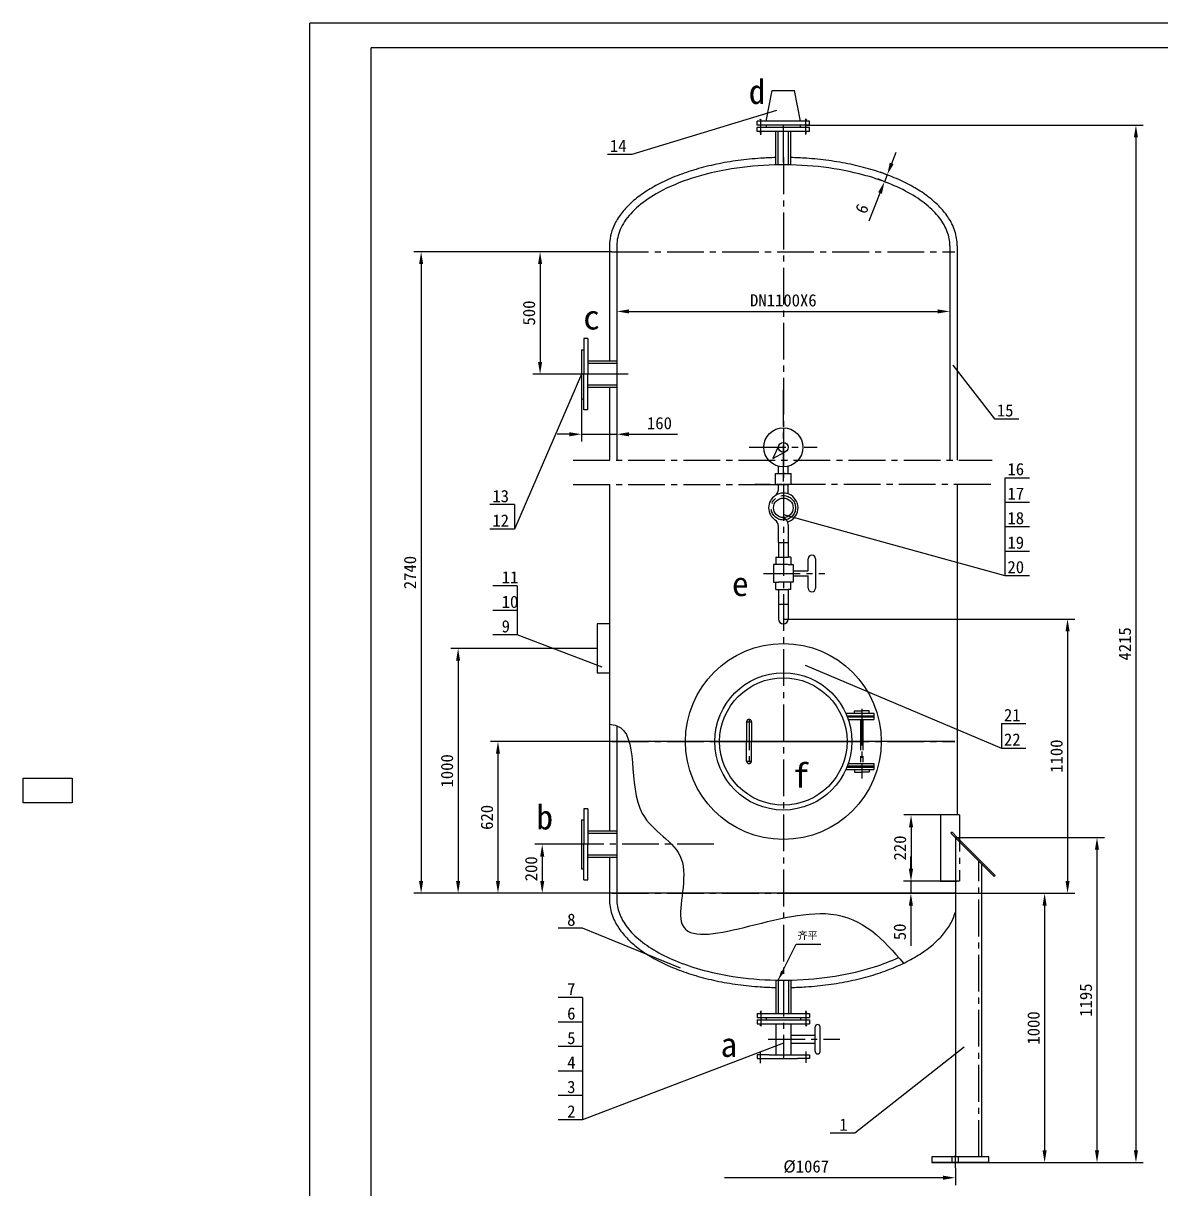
# Model space of a CAD drawing. Extents: x 8550 to 10310, y 662 to 1847.
# Drawn here: x 9599 to 10063.4, y 1178.1 to 1654 of the extents above; entities that cross this region are included whole.
import ezdxf

# ---------------------------------------------------------------- set-up
doc = ezdxf.new("R2010")
doc.units = 0
doc.header["$LTSCALE"] = 10
doc.header["$MEASUREMENT"] = 0
doc.linetypes.add('CENTER', pattern=[2, 1.25, -0.25, 0.25, -0.25])
doc.linetypes.add('CENTER2', pattern=[1.125, 0.75, -0.125, 0.125, -0.125])
doc.layers.get('0').update_dxf_attribs({"color": 1, "linetype": 'CENTER'})
doc.layers.get('DEFPOINTS').update_dxf_attribs({"linetype": 'CONTINUOUS'})
doc.layers.add('1', color=2, linetype='CONTINUOUS')
doc.layers.add('2', color=7, linetype='CONTINUOUS')
doc.dimstyles.get("Standard").update_dxf_attribs({"dimscale": 2, "dimtxt": 3.5, "dimasz": 2, "dimexe": 1.5, "dimexo": 0, "dimgap": 1, "dimtad": 1, "dimdec": 0, "dimdsep": 46, "dimlunit": 6, "dimtxsty": 'Standard', "dimcen": 0, "dimadec": 0, "dimazin": 0, "dimtfac": 1, "dimtdec": 0, "dimtmove": 0, "dimatfit": 1, "dimfxl": 0, "dimtolj": 1, "dimtzin": 0, "dimarcsym": 0})
doc.dimstyles.new('STANDARD$0', dxfattribs={"dimscale": 2, "dimtxt": 2.5, "dimasz": 2.5, "dimexe": 1.5, "dimexo": 0, "dimgap": 1, "dimtad": 1, "dimdec": 4, "dimdsep": 46, "dimlunit": 6, "dimtxsty": 'Standard', "dimcen": 0, "dimadec": 0, "dimazin": 0, "dimtfac": 1, "dimtdec": 4, "dimtmove": 0, "dimatfit": 1, "dimfxl": 0, "dimtolj": 1, "dimtzin": 0, "dimarcsym": 0})

# ---------------------------------------------------------------- blocks, each defined once
blk = doc.blocks.new('*D204')
at = {"layer": '2', "color": 0, "lineweight": -2}
for p, q in [((9839.33, 1560.72), (9807, 1560.72)), ((9810, 1555.72), (9810, 1515.72)), ((9841.33, 1510.72), (9807, 1510.72))]:
    blk.add_line(p, q, dxfattribs=at)
at = {"layer": '2', "color": 0}
for points in [[(9809.17, 1555.72), (9810.84, 1555.72), (9810, 1560.72)], [(9809.17, 1515.72), (9810.84, 1515.72), (9810, 1510.72)]]:
    blk.add_solid(points, dxfattribs=at)
at = {"layer": 'DEFPOINTS', "color": 0}
for p in [(9839.33, 1560.72), (9810, 1510.72), (9841.33, 1510.72)]:
    blk.add_point(p, dxfattribs=at)
at = {"layer": '2', "color": 0, "insert": (9805.5, 1535.72), "char_height": 5, "attachment_point": 5, "rotation": 90}
blk.add_mtext('\\A1;500', dxfattribs=at)
blk = doc.blocks.new('*D205')
at = {"layer": '2', "color": 0, "lineweight": -2}
for p, q in [((9823.5, 1318.75), (9807.89, 1318.75)), ((9810.89, 1313.75), (9810.89, 1303.75)), ((9839.33, 1298.75), (9807.89, 1298.75))]:
    blk.add_line(p, q, dxfattribs=at)
at = {"layer": '2', "color": 0}
for points in [[(9810.05, 1313.75), (9811.72, 1313.75), (9810.89, 1318.75)], [(9810.05, 1303.75), (9811.72, 1303.75), (9810.89, 1298.75)]]:
    blk.add_solid(points, dxfattribs=at)
at = {"layer": 'DEFPOINTS', "color": 0}
for p in [(9823.5, 1318.75), (9810.89, 1298.75), (9839.33, 1298.75)]:
    blk.add_point(p, dxfattribs=at)
at = {"layer": '2', "color": 0, "insert": (9806.39, 1308.75), "char_height": 5, "attachment_point": 5, "rotation": 90}
blk.add_mtext('\\A1;200', dxfattribs=at)
blk = doc.blocks.new('*D206')
at = {"layer": '2', "color": 0, "lineweight": -2}
for p, q in [((9961.41, 1308.75), (9961.41, 1313.75)), ((9980.33, 1303.75), (9958.41, 1303.75)), ((9961.41, 1303.75), (9961.41, 1298.75)), ((9979.33, 1298.75), (9958.41, 1298.75)), ((9961.41, 1293.75), (9961.41, 1277.25))]:
    blk.add_line(p, q, dxfattribs=at)
at = {"layer": '2', "color": 0}
for points in [[(9960.58, 1308.75), (9962.25, 1308.75), (9961.41, 1303.75)], [(9960.58, 1293.75), (9962.25, 1293.75), (9961.41, 1298.75)]]:
    blk.add_solid(points, dxfattribs=at)
at = {"layer": 'DEFPOINTS', "color": 0}
for p in [(9980.33, 1303.75), (9961.41, 1298.75), (9979.33, 1298.75)]:
    blk.add_point(p, dxfattribs=at)
at = {"layer": '2', "color": 0, "insert": (9956.91, 1283), "char_height": 5, "attachment_point": 5, "rotation": 90}
blk.add_mtext('\\A1;50', dxfattribs=at)
blk = doc.blocks.new('*D207')
at = {"layer": '2', "color": 0, "lineweight": -2}
for p, q in [((9980.33, 1330.75), (9958.49, 1330.75)), ((9961.49, 1325.75), (9961.49, 1308.75)), ((9980.33, 1303.75), (9958.49, 1303.75))]:
    blk.add_line(p, q, dxfattribs=at)
at = {"layer": '2', "color": 0}
for points in [[(9960.65, 1325.75), (9962.32, 1325.75), (9961.49, 1330.75)], [(9960.65, 1308.75), (9962.32, 1308.75), (9961.49, 1303.75)]]:
    blk.add_solid(points, dxfattribs=at)
at = {"layer": 'DEFPOINTS', "color": 0}
for p in [(9980.33, 1330.75), (9961.49, 1303.75), (9980.33, 1303.75)]:
    blk.add_point(p, dxfattribs=at)
at = {"layer": '2', "color": 0, "insert": (9956.99, 1317.25), "char_height": 5, "attachment_point": 5, "rotation": 90}
blk.add_mtext('\\A1;220', dxfattribs=at)
blk = doc.blocks.new('*D208')
at = {"layer": '2', "color": 0, "lineweight": -2}
for p, q in [((9841.33, 1560.72), (9841.33, 1533.37)), ((9977.33, 1560.72), (9977.33, 1533.37)), ((9846.33, 1536.37), (9972.33, 1536.37))]:
    blk.add_line(p, q, dxfattribs=at)
at = {"layer": '2', "color": 0}
for points in [[(9846.33, 1537.2), (9846.33, 1535.54), (9841.33, 1536.37)], [(9972.33, 1537.2), (9972.33, 1535.54), (9977.33, 1536.37)]]:
    blk.add_solid(points, dxfattribs=at)
at = {"layer": 'DEFPOINTS', "color": 0}
for p in [(9841.33, 1560.72), (9977.33, 1560.72), (9977.33, 1536.37)]:
    blk.add_point(p, dxfattribs=at)
at = {"layer": '2', "color": 0, "insert": (9909.33, 1540.87), "char_height": 5, "attachment_point": 5}
blk.add_mtext('\\A1;DN1100X6', dxfattribs=at)
blk = doc.blocks.new('*D209')
at = {"layer": '2', "color": 0, "lineweight": -2}
for p, q in [((9953.59, 1596.79), (9955.43, 1601.44)), ((9952.04, 1588.8), (9947.86, 1590.46)), ((9953.14, 1591.59), (9948.96, 1593.25)), ((9951.75, 1592.14), (9950.64, 1589.35)), ((9948.8, 1584.7), (9944.27, 1573.24))]:
    blk.add_line(p, q, dxfattribs=at)
at = {"layer": '2', "color": 0}
for points in [[(9952.81, 1597.1), (9954.36, 1596.48), (9951.75, 1592.14)], [(9948.03, 1585.01), (9949.58, 1584.4), (9950.64, 1589.35)]]:
    blk.add_solid(points, dxfattribs=at)
at = {"layer": 'DEFPOINTS', "color": 0}
for p in [(9953.14, 1591.59), (9950.64, 1589.35), (9952.04, 1588.8)]:
    blk.add_point(p, dxfattribs=at)
at = {"layer": '2', "color": 0, "insert": (9941.43, 1578.3), "char_height": 5, "attachment_point": 5, "rotation": 68.4075}
blk.add_mtext('\\A1;6', dxfattribs=at)
blk = doc.blocks.new('*D210')
at = {"layer": '2', "color": 0, "lineweight": -2}
for p, q in [((9826.93, 1500.72), (9826.93, 1483.2)), ((9841.33, 1496.17), (9841.33, 1483.2)), ((9821.93, 1486.2), (9816.93, 1486.2)), ((9826.93, 1486.2), (9841.33, 1486.2)), ((9846.33, 1486.2), (9866.17, 1486.2))]:
    blk.add_line(p, q, dxfattribs=at)
at = {"layer": '2', "color": 0}
for points in [[(9821.93, 1487.03), (9821.93, 1485.36), (9826.93, 1486.2)], [(9846.33, 1487.03), (9846.33, 1485.36), (9841.33, 1486.2)]]:
    blk.add_solid(points, dxfattribs=at)
at = {"layer": 'DEFPOINTS', "color": 0}
for p in [(9826.93, 1500.72), (9841.33, 1496.17), (9841.33, 1486.2)]:
    blk.add_point(p, dxfattribs=at)
at = {"layer": '2', "color": 0, "insert": (9858.75, 1490.7), "char_height": 5, "attachment_point": 5}
blk.add_mtext('\\A1;160', dxfattribs=at)
blk = doc.blocks.new('*D211')
at = {"layer": '2', "color": 0, "lineweight": -2}
for p, q in [((9979.33, 1298.75), (10019.02, 1298.75)), ((10016.02, 1293.75), (10016.02, 1193.75)), ((9969.92, 1188.75), (10019.02, 1188.75))]:
    blk.add_line(p, q, dxfattribs=at)
at = {"layer": '2', "color": 0}
for points in [[(10015.19, 1293.75), (10016.86, 1293.75), (10016.02, 1298.75)], [(10015.19, 1193.75), (10016.86, 1193.75), (10016.02, 1188.75)]]:
    blk.add_solid(points, dxfattribs=at)
at = {"layer": 'DEFPOINTS', "color": 0}
for p in [(9979.33, 1298.75), (9969.92, 1188.75), (10016.02, 1188.75)]:
    blk.add_point(p, dxfattribs=at)
at = {"layer": '2', "color": 0, "insert": (10011.52, 1243.75), "char_height": 5, "attachment_point": 5, "rotation": 90}
blk.add_mtext('\\A1;1000', dxfattribs=at)
blk = doc.blocks.new('*D212')
at = {"layer": '2', "color": 0, "lineweight": -2}
for p, q in [((9979.58, 1321.5), (10040.41, 1321.5)), ((10037.41, 1316.5), (10037.41, 1193.75)), ((9978.28, 1188.75), (10040.41, 1188.75))]:
    blk.add_line(p, q, dxfattribs=at)
at = {"layer": '2', "color": 0}
for points in [[(10036.57, 1316.5), (10038.24, 1316.5), (10037.41, 1321.5)], [(10036.57, 1193.75), (10038.24, 1193.75), (10037.41, 1188.75)]]:
    blk.add_solid(points, dxfattribs=at)
at = {"layer": 'DEFPOINTS', "color": 0}
for p in [(9979.58, 1321.5), (9978.28, 1188.75), (10037.41, 1188.75)]:
    blk.add_point(p, dxfattribs=at)
at = {"layer": '2', "color": 0, "insert": (10032.91, 1255.12), "char_height": 5, "attachment_point": 5, "rotation": 90}
blk.add_mtext('\\A1;1195', dxfattribs=at)
blk = doc.blocks.new('*D215')
at = {"layer": '2', "color": 0, "lineweight": -2}
for p, q in [((9918.58, 1612.43), (10056.31, 1612.43)), ((10053.31, 1607.43), (10053.31, 1193.75)), ((9980.88, 1188.75), (10056.31, 1188.75))]:
    blk.add_line(p, q, dxfattribs=at)
at = {"layer": '2', "color": 0}
for points in [[(10052.48, 1607.43), (10054.14, 1607.43), (10053.31, 1612.43)], [(10052.48, 1193.75), (10054.14, 1193.75), (10053.31, 1188.75)]]:
    blk.add_solid(points, dxfattribs=at)
at = {"layer": 'DEFPOINTS', "color": 0}
for p in [(9918.58, 1612.43), (9980.88, 1188.75), (10053.31, 1188.75)]:
    blk.add_point(p, dxfattribs=at)
at = {"layer": '2', "color": 0, "insert": (10048.81, 1400.59), "char_height": 5, "attachment_point": 5, "rotation": 90}
blk.add_mtext('\\A1;4215', dxfattribs=at)
blk = doc.blocks.new('*D216')
at = {"layer": '2', "color": 0, "lineweight": -2}
for p, q in [((9838.33, 1560.72), (9758.43, 1560.72)), ((9761.43, 1555.72), (9761.43, 1303.75)), ((9838.33, 1298.75), (9758.43, 1298.75))]:
    blk.add_line(p, q, dxfattribs=at)
at = {"layer": '2', "color": 0}
for points in [[(9760.6, 1555.72), (9762.27, 1555.72), (9761.43, 1560.72)], [(9760.6, 1303.75), (9762.27, 1303.75), (9761.43, 1298.75)]]:
    blk.add_solid(points, dxfattribs=at)
at = {"layer": 'DEFPOINTS', "color": 0}
for p in [(9838.33, 1560.72), (9761.43, 1298.75), (9838.33, 1298.75)]:
    blk.add_point(p, dxfattribs=at)
at = {"layer": '2', "color": 0, "insert": (9756.93, 1429.73), "char_height": 5, "attachment_point": 5, "rotation": 90}
blk.add_mtext('\\A1;2740', dxfattribs=at)
blk = doc.blocks.new('*D239')
at = {"layer": '2', "color": 0, "lineweight": -2}
for p, q in [((9979.33, 1360.75), (9789.81, 1360.75)), ((9792.81, 1355.75), (9792.81, 1303.75)), ((9979.33, 1298.75), (9789.81, 1298.75))]:
    blk.add_line(p, q, dxfattribs=at)
at = {"layer": '2', "color": 0}
for points in [[(9791.98, 1355.75), (9793.65, 1355.75), (9792.81, 1360.75)], [(9791.98, 1303.75), (9793.65, 1303.75), (9792.81, 1298.75)]]:
    blk.add_solid(points, dxfattribs=at)
at = {"layer": 'DEFPOINTS', "color": 0}
for p in [(9979.33, 1360.75), (9792.81, 1298.75), (9979.33, 1298.75)]:
    blk.add_point(p, dxfattribs=at)
at = {"layer": '2', "color": 0, "insert": (9788.31, 1329.75), "char_height": 5, "attachment_point": 5, "rotation": 90}
blk.add_mtext('\\A1;620', dxfattribs=at)
blk = doc.blocks.new('*D240')
at = {"layer": '2', "color": 0, "lineweight": -2}
for p, q in [((9909.33, 1410.75), (10028.4, 1410.75)), ((10025.4, 1405.75), (10025.4, 1303.75)), ((9909.33, 1298.75), (10028.4, 1298.75))]:
    blk.add_line(p, q, dxfattribs=at)
at = {"layer": '2', "color": 0}
for points in [[(10024.56, 1405.75), (10026.23, 1405.75), (10025.4, 1410.75)], [(10024.56, 1303.75), (10026.23, 1303.75), (10025.4, 1298.75)]]:
    blk.add_solid(points, dxfattribs=at)
at = {"layer": 'DEFPOINTS', "color": 0}
for p in [(9909.33, 1410.75), (9909.33, 1298.75), (10025.4, 1298.75)]:
    blk.add_point(p, dxfattribs=at)
at = {"layer": '2', "color": 0, "insert": (10020.9, 1354.75), "char_height": 5, "attachment_point": 5, "rotation": 90}
blk.add_mtext('\\A1;1100', dxfattribs=at)
blk = doc.blocks.new('*D241')
at = {"layer": '2', "color": 0, "lineweight": -2}
for p, q in [((9833.33, 1398.75), (9773.53, 1398.75)), ((9776.53, 1393.75), (9776.53, 1303.75)), ((9841.33, 1298.75), (9773.53, 1298.75))]:
    blk.add_line(p, q, dxfattribs=at)
at = {"layer": '2', "color": 0}
for points in [[(9775.69, 1393.75), (9777.36, 1393.75), (9776.53, 1398.75)], [(9775.69, 1303.75), (9777.36, 1303.75), (9776.53, 1298.75)]]:
    blk.add_solid(points, dxfattribs=at)
at = {"layer": 'DEFPOINTS', "color": 0}
for p in [(9833.33, 1398.75), (9776.53, 1298.75), (9841.33, 1298.75)]:
    blk.add_point(p, dxfattribs=at)
at = {"layer": '2', "color": 0, "insert": (9772.03, 1348.75), "char_height": 5, "attachment_point": 5, "rotation": 90}
blk.add_mtext('\\A1;1000', dxfattribs=at)

msp = doc.modelspace()

# ---------------------------------------------------------------- linework, layer by layer
at = {"color": 0, "linetype": 'CENTER2', "ltscale": 2}
for p, q in [((9900.08346, 1608.43153), (9900.08346, 1614.92592)), ((9909.33346, 1597.14369), (9909.33346, 1614.05234)), ((9918.58346, 1608.56577), (9918.58346, 1614.92592)), ((9909.33346, 1599.21622), (9909.33346, 1475.67086)), ((9839.33346, 1560.71622), (9979.33346, 1560.71622)), ((9846.01196, 1510.71622), (9823.49734, 1510.71622)), ((9909.33346, 1466.87546), (9909.33346, 1504.43852)), ((9909.33346, 1488.40275), (9909.33346, 1231.24722)), ((9895.34557, 1480.88015), (9923.10328, 1480.88015)), ((9823.50933, 1475.67086), (9994.65889, 1475.67086)), ((9823.50933, 1465.67086), (9912.48006, 1465.67086)), ((9994.00124, 1465.67086), (9897.64729, 1465.67086)), ((9901.26742, 1429.37125), (9926.27783, 1429.37125)), ((9941.33346, 1374.10006), (9941.33346, 1345.63376)), ((9839.33346, 1360.74718), (9979.33346, 1360.74718)), ((9981.33346, 1330.74718), (9981.33346, 1303.74718)), ((9880.98787, 1318.74718), (9823.49734, 1318.74718)), ((9989.22229, 1191.14718), (9989.22229, 1311.85835)), ((9981.33346, 1303.74718), (9980.33346, 1303.74718)), ((9839.33346, 1298.74718), (9979.33346, 1298.74718)), ((9900.08271, 1250.74131), (9900.08271, 1244.55348)), ((9918.58271, 1250.69272), (9918.58271, 1244.55348)), ((9903.1968, 1239.14722), (9932.37292, 1239.14722)), ((9899.89045, 1234.01648), (9899.89045, 1229.4123)), ((9918.58271, 1234.19023), (9918.58271, 1229.49917)), ((9979.58346, 1186.63051), (9979.58346, 1191.81537))]:
    msp.add_line(p, q, dxfattribs=at)
at = {"color": 0}
for p, q in [((9934.86285, 1372.24718), (9946.33346, 1372.24718)), ((9935.29015, 1371.24718), (9946.33346, 1371.24718)), ((9935.48685, 1370.74718), (9946.33346, 1370.74718)), ((9938.33346, 1372.24718), (9938.33346, 1373.24718)), ((9938.33346, 1373.24718), (9941.33346, 1373.24718)), ((9944.33346, 1373.24718), (9941.33346, 1373.24718)), ((9944.33346, 1372.24718), (9944.33346, 1373.24718)), ((9946.33346, 1372.24718), (9946.33346, 1369.74718)), ((9894.33346, 1368.74718), (9894.33346, 1360.74718)), ((9894.33346, 1368.74718), (9896.33346, 1368.74718)), ((9895.33346, 1369.74718), (9895.33346, 1351.74718)), ((9896.33346, 1368.74718), (9896.33346, 1360.74718)), ((9935.8476, 1369.74718), (9946.33346, 1369.74718)), ((9940.83346, 1369.74718), (9940.83346, 1351.74718)), ((9941.83346, 1369.74718), (9941.83346, 1351.74718)), ((9894.33346, 1352.74718), (9894.33346, 1360.74718)), ((9896.33346, 1352.74718), (9896.33346, 1360.74718)), ((9894.33346, 1352.74718), (9896.33346, 1352.74718)), ((9935.8476, 1351.74718), (9946.33346, 1351.74718)), ((9946.33346, 1351.74718), (9946.33346, 1349.24718)), ((9934.86285, 1349.24718), (9946.33346, 1349.24718)), ((9935.29015, 1350.24718), (9946.33346, 1350.24718)), ((9935.48685, 1350.74718), (9946.33346, 1350.74718)), ((9938.33346, 1349.24718), (9938.33346, 1348.24718)), ((9938.33346, 1348.24718), (9941.33346, 1348.24718)), ((9944.33346, 1348.24718), (9941.33346, 1348.24718)), ((9944.33346, 1349.24718), (9944.33346, 1348.24718))]:
    msp.add_line(p, q, dxfattribs=at)
at = {"color": 0, "linetype": 'CENTER2', "ltscale": 2}
msp.add_circle((9909.33346, 1456.16871), 5, dxfattribs=at)
at = {"color": 0}
for centre, start, end in [((9895.33346, 1368.74718), 0, 180), ((9895.33346, 1352.74718), 180, 0)]:
    msp.add_arc(centre, 1, start, end, dxfattribs=at)
at = {"layer": '1', "color": 0}
for p, q in [((9715.9766, 814.02353), (9715.9766, 1654.02353)), ((10309.9766, 1654.02353), (9715.9766, 1654.02353)), ((9907.6837, 1481.95821), (9905.10254, 1476.26767)), ((9905.10254, 1476.26767), (9910.10774, 1479.06785)), ((9907.35126, 1470.18171), (9907.35126, 1473.1296)), ((9911.31565, 1470.18171), (9911.31565, 1473.1296)), ((9906.18686, 1470.18171), (9912.48006, 1470.18171))]:
    msp.add_line(p, q, dxfattribs=at)
for radius in [8, 1.97076]:
    msp.add_circle((9909.33346, 1480.88015), radius, dxfattribs=at)
at = {"layer": '2', "color": 0}
for p, q in [((9740.9766, 824.02353), (9740.9766, 1643.9984)), ((10299.95487, 1643.9984), (9740.9766, 1643.9984)), ((9902.29414, 1614.03218), (9904.83379, 1626.53066)), ((9904.83379, 1626.53066), (9913.83312, 1626.53066)), ((9916.37277, 1614.03218), (9913.83312, 1626.53066)), ((9906.51309, 1618.46516), (9847.51309, 1600.46516)), ((9898.58346, 1612.43218), (9898.58346, 1614.03218)), ((9920.08346, 1614.03218), (9898.58346, 1614.03218)), ((9900.26534, 1614.51414), (9899.8023, 1614.77116)), ((9899.8366, 1614.4456), (9900.33393, 1614.8397)), ((9918.8983, 1614.50273), (9918.31258, 1614.81576)), ((9918.39431, 1614.48912), (9918.77571, 1614.8838)), ((9920.08346, 1612.43218), (9920.08346, 1614.03218)), ((9920.08346, 1612.43218), (9898.58346, 1612.43218)), ((9898.58346, 1609.83218), (9898.58346, 1611.43218)), ((9920.08346, 1611.43218), (9898.58346, 1611.43218)), ((9920.08346, 1609.83218), (9898.58346, 1609.83218)), ((9900.26534, 1608.87064), (9899.78515, 1609.36755)), ((9900.40253, 1609.17907), (9899.8366, 1609.05912)), ((9902.33346, 1612.43218), (9902.33346, 1611.43218)), ((9906.23346, 1596.18138), (9906.23346, 1609.83218)), ((9907.23346, 1596.2002), (9907.23346, 1609.83218)), ((9911.43346, 1596.1999), (9911.43346, 1609.83218)), ((9912.43346, 1596.18099), (9912.43346, 1609.83218)), ((9916.33346, 1611.43218), (9916.33346, 1612.43218)), ((9918.76465, 1609.31006), (9918.41207, 1609.07521)), ((9918.73013, 1609.00165), (9918.47981, 1609.31259)), ((9920.08346, 1609.83218), (9920.08346, 1611.43218)), ((9847.51309, 1600.46516), (9837.51309, 1600.46516)), ((9838.33346, 1563.21622), (9838.33346, 1535.31622)), ((9841.33346, 1563.21622), (9841.33346, 1475.67086)), ((9977.33346, 1563.21622), (9977.33346, 1475.67086)), ((9980.33346, 1563.21622), (9980.33346, 1475.67086)), ((9838.33346, 1535.31622), (9838.33346, 1516.11622)), ((9829.53346, 1525.26622), (9827.93346, 1525.26622)), ((9827.93346, 1525.26622), (9827.93346, 1510.71622)), ((9829.53346, 1525.26622), (9829.53346, 1510.71622)), ((9826.93346, 1520.71622), (9827.93346, 1520.71622)), ((9826.93346, 1520.71622), (9826.93346, 1500.71622)), ((9841.33346, 1516.11622), (9829.53346, 1516.11622)), ((9841.33346, 1515.11622), (9829.53346, 1515.11622)), ((9978.51309, 1514.46516), (9995.51309, 1492.46516)), ((9826.93346, 1510.71622), (9799.51309, 1447.46516)), ((9827.93346, 1496.16622), (9827.93346, 1510.71622)), ((9829.53346, 1496.16622), (9829.53346, 1510.71622)), ((9841.33346, 1506.31622), (9829.53346, 1506.31622)), ((9841.33346, 1505.31622), (9829.53346, 1505.31622)), ((9838.33346, 1505.31622), (9838.33346, 1475.67086)), ((9826.93346, 1500.71622), (9827.93346, 1500.71622)), ((9829.53346, 1496.16622), (9827.93346, 1496.16622)), ((9995.51309, 1492.46516), (10005.51309, 1492.46516)), ((9906.18686, 1465.67086), (9906.18686, 1470.18171)), ((9906.18686, 1470.18171), (9912.48006, 1470.18171)), ((9907.33346, 1470.18171), (9911.33346, 1470.18171)), ((9912.48006, 1465.67086), (9912.48006, 1470.18171)), ((9999.84, 1468.46854), (10009.84, 1468.46854)), ((9999.84, 1468.46854), (9999.84, 1428.46854)), ((9838.33346, 1465.67086), (9838.33346, 1324.14718)), ((9906.18686, 1465.67086), (9909.33346, 1465.67086)), ((9907.33346, 1463.65203), (9907.33346, 1465.67086)), ((9912.48006, 1465.67086), (9909.33346, 1465.67086)), ((9911.33346, 1463.09692), (9911.33346, 1465.67086)), ((9980.33346, 1465.67086), (9980.33346, 1370.24718)), ((9799.51309, 1457.46516), (9789.51309, 1457.46516)), ((9799.51309, 1457.46516), (9799.51309, 1447.46516)), ((9999.84, 1458.46854), (10009.84, 1458.46854)), ((9909.33346, 1453.40712), (9999.84, 1428.46854)), ((9799.51309, 1447.46516), (9789.51309, 1447.46516)), ((9907.33346, 1441.95549), (9907.33346, 1448.75257)), ((9911.33346, 1449.24113), (9911.33346, 1435.95549)), ((9999.84, 1448.46854), (10009.84, 1448.46854)), ((9907.33346, 1441.9754), (9911.33346, 1441.9754)), ((9907.33346, 1441.95549), (9907.33346, 1435.95549)), ((9999.84, 1438.46854), (10009.84, 1438.46854)), ((9907.33346, 1432.95549), (9905.33346, 1432.95549)), ((9905.33346, 1432.95549), (9905.33346, 1425.78701)), ((9906.33346, 1435.95549), (9907.33346, 1435.95549)), ((9906.33346, 1435.95549), (9906.33346, 1432.95549)), ((9907.33346, 1435.95549), (9911.33346, 1435.95549)), ((9911.33346, 1432.95549), (9907.33346, 1432.95549)), ((9912.33346, 1435.95549), (9911.33346, 1435.95549)), ((9911.33346, 1432.95549), (9913.33346, 1432.95549)), ((9912.33346, 1435.95549), (9912.33346, 1432.95549)), ((9913.33346, 1432.95549), (9913.33346, 1425.78701)), ((9919.50442, 1430.37125), (9919.50442, 1435.37125)), ((9922.50442, 1435.37125), (9922.50442, 1423.37125)), ((9913.33346, 1430.37125), (9919.50442, 1430.37125)), ((9913.33346, 1428.37125), (9919.50442, 1428.37125)), ((9919.50442, 1423.37125), (9919.50442, 1428.37125)), ((9999.84, 1428.46854), (10009.84, 1428.46854)), ((9800.64677, 1424.29496), (9790.64677, 1424.29496)), ((9800.64677, 1424.29496), (9800.64677, 1404.29496)), ((9905.33346, 1425.78701), (9907.33346, 1425.78701)), ((9906.33346, 1422.78701), (9906.33346, 1425.78701)), ((9911.33346, 1425.78701), (9907.33346, 1425.78701)), ((9913.33346, 1425.78701), (9911.33346, 1425.78701)), ((9912.33346, 1422.78701), (9912.33346, 1425.78701)), ((9906.33346, 1422.78701), (9907.33346, 1422.78701)), ((9907.33346, 1422.78701), (9907.33346, 1410.74718)), ((9907.33346, 1422.78701), (9911.33346, 1422.78701)), ((9911.33346, 1422.78701), (9911.33346, 1410.74718)), ((9912.33346, 1422.78701), (9911.33346, 1422.78701)), ((9800.64677, 1414.29496), (9790.64677, 1414.29496)), ((9907.33346, 1416.78701), (9911.33346, 1416.7671)), ((9833.33346, 1408.74718), (9833.33346, 1388.74718)), ((9838.33346, 1408.74718), (9833.33346, 1408.74718)), ((9800.64677, 1404.29496), (9790.64677, 1404.29496)), ((9835.33877, 1391.08399), (9800.64677, 1404.29496)), ((9918.18702, 1391.88739), (9998.4151, 1358.04042)), ((9833.33346, 1388.74718), (9838.33346, 1388.74718)), ((9841.33346, 1367.18126), (9841.33346, 1296.24718)), ((9980.33346, 1370.24718), (9980.33346, 1330.74718)), ((9998.4151, 1368.04042), (10008.4151, 1368.04042)), ((9998.4151, 1368.04042), (9998.4151, 1358.04042)), ((9881.33346, 1360.74718), (9941.83346, 1360.74718)), ((9998.4151, 1358.04042), (10008.4151, 1358.04042)), ((9618.99128, 1345.71815), (9618.99128, 1335.71815)), ((9829.53346, 1333.29718), (9827.93346, 1333.29718)), ((9827.93346, 1333.29718), (9827.93346, 1318.74718)), ((9829.53346, 1333.29718), (9829.53346, 1318.74718)), ((9826.93346, 1328.74718), (9827.93346, 1328.74718)), ((9826.93346, 1328.74718), (9826.93346, 1308.74718)), ((9980.33346, 1330.74718), (9973.45517, 1330.74718)), ((9973.45517, 1330.74718), (9973.45517, 1303.74718)), ((9981.33346, 1330.74718), (9980.33346, 1330.74718)), ((9981.33346, 1330.74718), (9981.33346, 1320.59571)), ((9841.33346, 1324.14718), (9829.53346, 1324.14718)), ((9841.33346, 1323.14718), (9829.53346, 1323.14718)), ((9978.20706, 1323.72211), (9977.7828, 1323.29785)), ((9995.46046, 1305.62018), (9977.7828, 1323.29785)), ((9980.33346, 1321.59571), (9978.20706, 1323.72211)), ((9827.93346, 1304.19718), (9827.93346, 1318.74718)), ((9829.53346, 1304.19718), (9829.53346, 1318.74718)), ((9979.58346, 1321.49718), (9979.58346, 1191.14718)), ((9981.33346, 1320.59571), (9980.33346, 1321.59571)), ((9995.88473, 1306.04444), (9981.33346, 1320.59571)), ((9841.33346, 1314.34718), (9829.53346, 1314.34718)), ((9826.93346, 1308.74718), (9827.93346, 1308.74718)), ((9841.33346, 1313.34718), (9829.53346, 1313.34718)), ((9838.33346, 1313.34718), (9838.33346, 1296.24718)), ((9990.42229, 1191.14718), (9990.42229, 1310.65835)), ((9827.93346, 1304.19718), (9829.53346, 1304.19718)), ((9995.88473, 1306.04444), (9995.46046, 1305.62018)), ((9973.45517, 1303.74718), (9980.33346, 1303.74718)), ((9827.3939, 1284.46516), (9817.3939, 1284.46516)), ((9867.30944, 1268.10615), (9827.3939, 1284.46516)), ((9906.23271, 1263.28243), (9906.23271, 1249.64722)), ((9907.23271, 1263.26352), (9907.23271, 1249.64722)), ((9911.43271, 1263.2632), (9911.43271, 1249.64722)), ((9912.43271, 1263.28201), (9912.43271, 1249.64722)), ((9827.3939, 1256.17029), (9817.3939, 1256.17029)), ((9827.3939, 1256.17029), (9827.3939, 1206.17029)), ((9898.58271, 1249.64722), (9898.58271, 1248.04722)), ((9898.58271, 1249.64722), (9920.08271, 1249.64722)), ((9898.58271, 1248.04722), (9920.08271, 1248.04722)), ((9898.58271, 1247.04722), (9898.58271, 1245.44722)), ((9898.58271, 1247.04722), (9920.08271, 1247.04722)), ((9899.90151, 1250.16934), (9900.25409, 1250.40419)), ((9899.93603, 1250.47775), (9900.18635, 1250.16681)), ((9902.33271, 1248.04722), (9902.33271, 1247.04722)), ((9916.33346, 1248.04722), (9916.33346, 1247.04722)), ((9918.26363, 1250.30033), (9918.82957, 1250.42028)), ((9918.40083, 1250.60876), (9918.88101, 1250.11185)), ((9920.08271, 1249.64722), (9920.08271, 1248.04722)), ((9920.08271, 1247.04722), (9920.08271, 1245.44722)), ((9827.3939, 1246.17029), (9817.3939, 1246.17029)), ((9898.58271, 1245.44722), (9920.08271, 1245.44722)), ((9899.76786, 1244.97667), (9900.35359, 1244.66364)), ((9900.27186, 1244.99028), (9899.89045, 1244.5956)), ((9906.23271, 1245.44722), (9906.23271, 1232.84722)), ((9912.43271, 1245.44722), (9912.43271, 1232.84722)), ((9918.82957, 1245.0338), (9918.33223, 1244.6397)), ((9918.40083, 1244.96526), (9918.86386, 1244.70824)), ((9922.33271, 1234.14722), (9922.33271, 1244.14722)), ((9924.33271, 1234.14722), (9924.33271, 1244.14722)), ((9909.33346, 1237.54722), (9827.3939, 1206.17029)), ((9912.43271, 1240.74722), (9922.33271, 1240.74722)), ((9912.43271, 1237.54722), (9922.33271, 1237.54722)), ((9827.3939, 1236.17029), (9817.3939, 1236.17029)), ((9903.58271, 1232.84722), (9898.58271, 1232.84722)), ((9898.58271, 1232.84722), (9898.58271, 1231.24722)), ((9903.58271, 1232.84722), (9915.08271, 1232.84722)), ((9915.08271, 1232.84722), (9920.08271, 1232.84722)), ((9920.08271, 1232.84722), (9920.08271, 1231.24722)), ((9983.12953, 1235.90855), (9938.5219, 1200.76709)), ((9898.58271, 1231.24722), (9903.58271, 1231.24722)), ((9903.58271, 1231.24722), (9915.08271, 1231.24722)), ((9920.08271, 1231.24722), (9915.08271, 1231.24722)), ((9827.3939, 1226.17029), (9817.3939, 1226.17029)), ((9827.3939, 1216.17029), (9817.3939, 1216.17029)), ((9827.3939, 1206.17029), (9817.3939, 1206.17029)), ((9938.5219, 1200.76709), (9928.5219, 1200.76709)), ((9993.25072, 1191.14718), (9969.9162, 1191.14718)), ((9969.9162, 1191.14718), (9969.9162, 1188.74718)), ((9978.28346, 1188.74718), (9978.28346, 1191.14718)), ((9980.88346, 1188.74718), (9980.88346, 1191.14718)), ((9993.25072, 1188.74718), (9993.25072, 1191.14718)), ((9993.25072, 1188.74718), (9969.9162, 1188.74718)), ((9979.58346, 1186.63051), (9979.58346, 1179.60165)), ((9974.58346, 1182.60165), (9885.32045, 1182.60165))]:
    msp.add_line(p, q, dxfattribs=at)
at = {"layer": '2'}
for p, q in [((9598.99128, 1340.71815), (9598.99128, 1345.71815)), ((9598.99128, 1345.71815), (9618.99128, 1345.71815)), ((9598.99128, 1335.71815), (9598.99128, 1340.71815)), ((9618.99128, 1335.71815), (9598.99128, 1335.71815))]:
    msp.add_line(p, q, dxfattribs=at)
at = {"layer": '2', "color": 0}
for centre, radius in [((9909.33346, 1456.16871), 4), ((9909.33346, 1360.74718), 40), ((9909.33346, 1360.74718), 28), ((9909.33346, 1360.74718), 26)]:
    msp.add_circle(centre, radius, dxfattribs=at)
for centre, radius, start, end in [((9909.33346, 1456.16871), 6, 123.7489886, 236.2510114), ((9904.33346, 1463.65203), 3, 303.7489886, 360), ((9909.33346, 1456.16871), 6, 286.9955546, 123.7489886), ((9908.33346, 1463.09692), 3, 336.6250752, 360), ((9908.33346, 1449.24051), 3, 0, 81.7867893), ((9904.33346, 1448.6854), 3, 0, 56.2510114), ((9921.00442, 1435.37125), 1.5, 0, 180), ((9921.00442, 1423.37125), 1.5, 180, 360), ((9909.33346, 1410.74718), 2, 180, 0), ((9923.33271, 1244.14722), 1, 0, 180), ((9923.33271, 1234.14722), 1, 180, 0)]:
    msp.add_arc(centre, radius, start, end, dxfattribs=at)
for points, knots in [([(9906.23346, 1599.18211), (9904.17911, 1599.13688), (9902.12866, 1599.04674), (9897.00118, 1598.70768), (9893.93923, 1598.40092), (9887.92145, 1597.58744), (9884.96566, 1597.08074), (9879.21111, 1595.87575), (9876.41237, 1595.17748), (9871.01997, 1593.60076), (9868.42634, 1592.72234), (9863.48851, 1590.7994), (9861.14434, 1589.7549), (9856.74548, 1587.51606), (9854.6908, 1586.32175), (9850.90622, 1583.80112), (9849.17631, 1582.47482), (9846.07207, 1579.70912), (9844.69769, 1578.26968), (9842.33173, 1575.29795), (9841.34015, 1573.76552), (9839.89801, 1570.89722), (9839.38431, 1569.57201), (9838.64995, 1566.8925), (9838.42942, 1565.53824), (9838.34185, 1563.85949), (9838.33346, 1563.53786), (9838.33346, 1563.21622)], [4.756374608, 4.756374608, 4.756374608, 4.756374608, 4.84387683, 4.84387683, 4.976434495, 4.976434495, 5.108992161, 5.108992161, 5.241549826, 5.241549826, 5.374107491, 5.374107491, 5.506665156, 5.506665156, 5.639222821, 5.639222821, 5.771780486, 5.771780486, 5.904338152, 5.904338152, 6.036895817, 6.036895817, 6.147001407, 6.147001407, 6.257106997, 6.257106997, 6.283185307, 6.283185307, 6.283185307, 6.283185307]), ([(9980.33346, 1563.21622), (9980.33346, 1564.21995), (9980.25166, 1565.22366), (9979.92579, 1567.22133), (9979.68173, 1568.21527), (9979.0349, 1570.18468), (9978.63216, 1571.16015), (9977.37133, 1573.69072), (9976.38614, 1575.22447), (9974.03254, 1578.19919), (9972.66413, 1579.64029), (9969.57136, 1582.40964), (9967.84696, 1583.73792), (9964.07286, 1586.2628), (9962.02315, 1587.45938), (9957.63364, 1589.70305), (9955.29383, 1590.7501), (9950.36406, 1592.67839), (9947.77411, 1593.55962), (9942.38833, 1595.14213), (9939.59254, 1595.84341), (9933.84306, 1597.05457), (9930.88941, 1597.56445), (9924.87507, 1598.38437), (9921.81441, 1598.69441), (9916.63853, 1599.0423), (9914.53803, 1599.13578), (9912.43346, 1599.18211)], [3.141592654, 3.141592654, 3.141592654, 3.141592654, 3.22297594, 3.22297594, 3.304359227, 3.304359227, 3.385742513, 3.385742513, 3.518300178, 3.518300178, 3.650857844, 3.650857844, 3.783415509, 3.783415509, 3.915973174, 3.915973174, 4.048530839, 4.048530839, 4.181088504, 4.181088504, 4.313646169, 4.313646169, 4.446203835, 4.446203835, 4.5787615, 4.5787615, 4.668403354, 4.668403354, 4.668403354, 4.668403354]), ([(9977.33346, 1563.21622), (9977.33346, 1565.11845), (9976.98489, 1567.02259), (9975.56804, 1570.82735), (9974.49699, 1572.72761), (9971.62105, 1576.45522), (9969.81619, 1578.28089), (9965.51821, 1581.76828), (9963.02573, 1583.42958), (9957.43901, 1586.51136), (9954.34513, 1587.93184), (9947.66631, 1590.47239), (9944.08157, 1591.5925), (9935.0082, 1593.87578), (9929.34003, 1594.86816), (9917.67276, 1596.09283), (9911.67451, 1596.32511), (9899.76129, 1596.01255), (9893.84718, 1595.46772), (9882.51128, 1593.64101), (9877.09033, 1592.35913), (9867.11894, 1589.15553), (9862.56948, 1587.23366), (9855.39754, 1583.30889), (9852.57407, 1581.38809), (9847.84279, 1577.34321), (9845.93626, 1575.22022), (9843.0944, 1570.90481), (9842.15778, 1568.71597), (9841.45146, 1565.42711), (9841.33346, 1564.3216), (9841.33346, 1563.21622)], [3.141592654, 3.141592654, 3.141592654, 3.141592654, 3.325679094, 3.325679094, 3.509765535, 3.509765535, 3.693851976, 3.693851976, 3.877938417, 3.877938417, 4.062024858, 4.062024858, 4.246111299, 4.246111299, 4.505462237, 4.505462237, 4.764813175, 4.764813175, 5.024164113, 5.024164113, 5.283515051, 5.283515051, 5.542865989, 5.542865989, 5.753981881, 5.753981881, 5.965097773, 5.965097773, 6.176213665, 6.176213665, 6.283185307, 6.283185307, 6.283185307, 6.283185307]), ([(9838.33346, 1367.77956), (9839.4373, 1367.70156), (9851.22994, 1365.55775), (9841.94532, 1329.27056), (9874.51481, 1316.43131), (9856.13853, 1264.73171), (9927.28686, 1304.19441), (9950.31367, 1279.90788), (9958.38494, 1270.16524)], [8.139418483, 8.139418483, 8.139418483, 8.139418483, 11.651072182, 49.017368092, 73.381833606, 99.014836524, 160.151987125, 196.077214623, 196.077214623, 196.077214623, 196.077214623]), ([(9838.33346, 1296.24718), (9838.33346, 1295.24346), (9838.41525, 1294.23975), (9838.74113, 1292.24208), (9838.98518, 1291.24814), (9839.63201, 1289.27873), (9840.03476, 1288.30326), (9841.29559, 1285.77269), (9842.28078, 1284.23894), (9844.63437, 1281.26422), (9846.00278, 1279.82312), (9849.09555, 1277.05377), (9850.81996, 1275.72549), (9854.59405, 1273.20061), (9856.64376, 1272.00402), (9861.03328, 1269.76036), (9863.37308, 1268.71331), (9868.30285, 1266.78502), (9870.89281, 1265.90379), (9876.27858, 1264.32128), (9879.07438, 1263.62), (9884.82386, 1262.40883), (9887.77751, 1261.89896), (9893.79185, 1261.07904), (9896.85251, 1260.769), (9902.02814, 1260.42112), (9904.12838, 1260.32765), (9906.23271, 1260.28132)], [0, 0, 0, 0, 0.081383287, 0.081383287, 0.162766573, 0.162766573, 0.24414986, 0.24414986, 0.376707525, 0.376707525, 0.50926519, 0.50926519, 0.641822855, 0.641822855, 0.77438052, 0.77438052, 0.906938186, 0.906938186, 1.039495851, 1.039495851, 1.172053516, 1.172053516, 1.304611181, 1.304611181, 1.437168846, 1.437168846, 1.526800015, 1.526800015, 1.526800015, 1.526800015]), ([(9841.33346, 1296.24718), (9841.33346, 1294.34496), (9841.68202, 1292.44082), (9843.09887, 1288.63606), (9844.16992, 1286.73579), (9847.04587, 1283.00819), (9848.85072, 1281.18252), (9853.14871, 1277.69513), (9855.64119, 1276.03383), (9861.2279, 1272.95205), (9864.32178, 1271.53157), (9871.0006, 1268.99101), (9874.58535, 1267.87091), (9883.65872, 1265.58763), (9889.32688, 1264.59525), (9900.99416, 1263.37058), (9906.99241, 1263.1383), (9918.90563, 1263.45086), (9924.81973, 1263.99569), (9936.15564, 1265.82239), (9941.57659, 1267.10428), (9950.07354, 1269.83417), (9953.36843, 1271.12102), (9956.3912, 1272.53924)], [0, 0, 0, 0, 0.184086441, 0.184086441, 0.368172882, 0.368172882, 0.552259323, 0.552259323, 0.736345763, 0.736345763, 0.920432204, 0.920432204, 1.104518645, 1.104518645, 1.363869583, 1.363869583, 1.623220521, 1.623220521, 1.882571459, 1.882571459, 2.141922397, 2.141922397, 2.32457456, 2.32457456, 2.32457456, 2.32457456]), ([(9912.43271, 1260.28128), (9914.4873, 1260.3265), (9916.538, 1260.41665), (9921.66574, 1260.75572), (9924.72769, 1261.06249), (9930.74546, 1261.87596), (9933.70125, 1262.38267), (9939.45581, 1263.58766), (9942.25454, 1264.28593), (9947.64694, 1265.86264), (9950.24058, 1266.74107), (9955.1784, 1268.66401), (9957.52257, 1269.70851), (9961.92143, 1271.94734), (9963.97612, 1273.14166), (9967.76069, 1275.66229), (9969.4906, 1276.98859), (9972.59485, 1279.75429), (9973.96923, 1281.19372), (9976.33518, 1284.16546), (9977.32676, 1285.69789), (9978.73041, 1288.48962), (9979.22167, 1289.73555), (9979.58346, 1290.99484)], [1.614771269, 1.614771269, 1.614771269, 1.614771269, 1.702284177, 1.702284177, 1.834841842, 1.834841842, 1.967399507, 1.967399507, 2.099957172, 2.099957172, 2.232514838, 2.232514838, 2.365072503, 2.365072503, 2.497630168, 2.497630168, 2.630187833, 2.630187833, 2.762745498, 2.762745498, 2.895303164, 2.895303164, 2.998930965, 2.998930965, 2.998930965, 2.998930965])]:
    msp.add_open_spline(points, degree=3, knots=knots, dxfattribs=at)
msp.add_solid([(9974.58346, 1183.43498), (9974.58346, 1181.76832), (9979.58346, 1182.60165)], dxfattribs=at)

# ---------------------------------------------------------------- texts
at = {"layer": '2', "color": 0, "attachment_point": 1}
for s, insert, char_height, width in [('{\\fSimSun|b0|i0|c134|p54;d}', (9895.21219, 1631.11485), 10, 24.8366575), ('14', (9838.51309, 1606.45902), 5, 6.214583), ('{\\fSimSun|b0|i0|c134|p54;c}', (9827.61309, 1539), 10, 19.9092855), ('15', (9996.51309, 1498.45902), 5, 6.214583), ('16', (10000.84, 1474.4624), 5, 6.214583), ('13', (9790.51309, 1463.45902), 5, 6.214583), ('17', (10000.84, 1464.4624), 5, 6.214583), ('12', (9790.51309, 1453.45902), 5, 6.214583), ('18', (10000.84, 1454.4624), 5, 6.214583), ('19', (10000.84, 1444.4624), 5, 6.214583), ('20', (10000.84, 1434.4624), 5, 6.214583), ('11', (9794.31792, 1430.28882), 5, 3.5434327), ('{\\fSimSun|b0|i0|c134|p54;e}', (9888.35342, 1430.1426), 10, 24.8366575), ('10', (9794.31792, 1420.28882), 5, 3.5434327), ('9', (9794.31792, 1410.28882), 5, 3.5434327), ('21', (9999.4151, 1374.03428), 5, 6.214583), ('22', (9999.4151, 1364.03428), 5, 6.214583), ('{\\fSimSun|b0|i0|c134|p54;f}', (9913.18499, 1351.90814), 10, 24.8366575), ('{\\fSimSun|b0|i0|c134|p54;b}', (9808.50972, 1334.84359), 10, 11.8328944), ('8', (9821.06505, 1290.45902), 5, 3.5434327), ('{\\fSimSun|b0|i0|c134|p54;齐平}', (9915.13896, 1283), 3, 9.4741348), ('7', (9821.06505, 1262.16415), 5, 3.5434327), ('6', (9821.06505, 1252.16415), 5, 3.5434327), ('5', (9821.06505, 1242.16415), 5, 3.5434327), ('{\\fSimSun|b0|i0|c134|p54;a}', (9883.70061, 1241.94281), 10, 24.8366575), ('4', (9821.06505, 1232.16415), 5, 3.5434327), ('3', (9821.06505, 1222.16415), 5, 3.5434327), ('2', (9821.06505, 1212.16415), 5, 3.5434327), ('1', (9932.19305, 1206.76095), 5, 3.5434327)]:
    msp.add_mtext(s, dxfattribs=dict(at, insert=insert, char_height=char_height, width=width))
at = {"layer": '2', "color": 0, "insert": (9918.6814, 1187.10165), "char_height": 5, "attachment_point": 5}
msp.add_mtext('%%c1067', dxfattribs=at)

# ---------------------------------------------------------------- dimensions: what is measured, and where the dimension line sits
at = {"layer": '2', "color": 0}
for base, p1, p2, text, picture, middle in [((10053.31059, 1188.74718), (9918.58346, 1612.43218), (9980.88346, 1188.74718), '4215', '*D215', (10048.81059, 1400.58968)), ((10025.39573, 1298.74718), (9909.33346, 1410.74718), (9909.33346, 1298.74718), '1100', '*D240', (10020.89573, 1354.74718)), ((9776.52773, 1298.74718), (9833.33346, 1398.74718), (9841.33346, 1298.74718), '1000', '*D241', (9772.02773, 1348.74718)), ((9792.81259, 1298.74718), (9979.33346, 1360.74718), (9979.33346, 1298.74718), '620', '*D239', (9788.31259, 1329.74718)), ((9961.48631, 1303.74718), (9980.33346, 1330.74718), (9980.33346, 1303.74718), '220', '*D207', (9956.98631, 1317.24718)), ((10037.40513, 1188.74718), (9979.58346, 1321.49718), (9978.28346, 1188.74718), '1195', '*D212', (10032.90513, 1255.12218)), ((9961.41342, 1298.74718), (9980.33346, 1303.74718), (9979.33346, 1298.74718), '50', '*D206', (9956.91342, 1282.99718)), ((10016.02467, 1188.74718), (9979.33346, 1298.74718), (9969.9162, 1188.74718), '1000', '*D211', (10011.52467, 1243.74718))]:
    dim = msp.add_linear_dim(base=base, p1=p1, p2=p2, angle=90, text=text, dimstyle='STANDARD$0', dxfattribs=at)
    dim.commit()
    dim.dimension.update_dxf_attribs({"geometry": picture, "text_midpoint": middle})
dim = msp.add_aligned_dim(p1=(9953.14384, 1591.59035), p2=(9952.03983, 1588.80086), distance=-1.5003, text='6', dimstyle='STANDARD$0', dxfattribs=at)
dim.commit()
dim.dimension.update_dxf_attribs({"geometry": '*D209', "text_midpoint": (9941.43123, 1578.30137)})
for base, p1, p2, text, picture, middle in [((9761.43399, 1298.74718), (9838.33346, 1560.71622), (9838.33346, 1298.74718), '2740', '*D216', (9761.43399, 1429.7317)), ((9810.00488, 1510.71622), (9839.33346, 1560.71622), (9841.33346, 1510.71622), '500', '*D204', (9810.00488, 1535.71622)), ((9810.88813, 1298.74718), (9823.49734, 1318.74718), (9839.33346, 1298.74718), '200', '*D205', (9810.88813, 1308.74718))]:
    dim = msp.add_linear_dim(base=base, p1=p1, p2=p2, angle=90, text=text, dimstyle='STANDARD$0', dxfattribs=at)
    dim.commit()
    dim.dimension.update_dxf_attribs({"geometry": picture, "text_midpoint": middle, "dimtype": 160})
for base, p1, p2, text, picture, middle in [((9977.33346, 1536.37015), (9841.33346, 1560.71622), (9977.33346, 1560.71622), 'DN1100X6', '*D208', (9909.33346, 1540.87015)), ((9841.33346, 1486.19619), (9826.93346, 1500.71622), (9841.33346, 1496.16622), '160', '*D210', (9858.75012, 1490.69619))]:
    dim = msp.add_linear_dim(base=base, p1=p1, p2=p2, text=text, dimstyle='STANDARD$0', dxfattribs=at)
    dim.commit()
    dim.dimension.update_dxf_attribs({"geometry": picture, "text_midpoint": middle})

# ---------------------------------------------------------------- leaders
msp.add_leader([(9907.23271, 1263.26352), (9914.61309, 1278), (9924.61309, 1278)], dimstyle='Standard', override={"dimgap": 1, "dimtad": 0}, dxfattribs=at)

doc.saveas('drawing.dxf')
